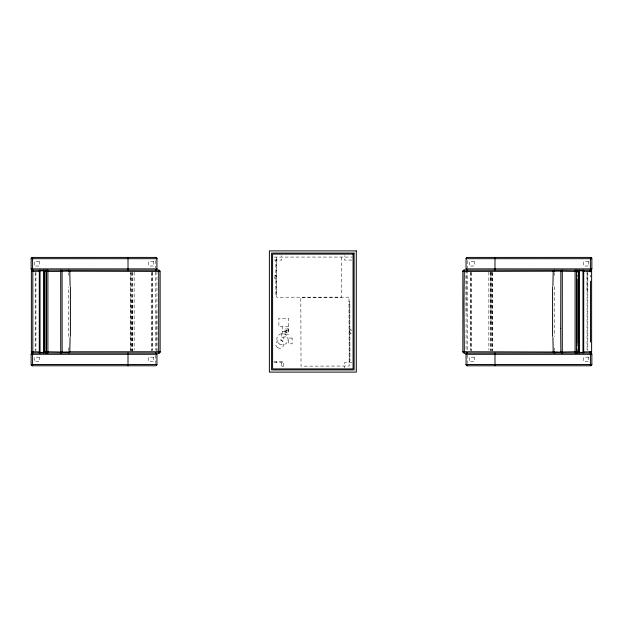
<?xml version="1.0" encoding="UTF-8"?>
<svg xmlns="http://www.w3.org/2000/svg" width="623" height="623" viewBox="0 0 623 623"><rect width="100%" height="100%" fill="white"/><g stroke="black" fill="none" stroke-linecap="round" stroke-linejoin="round"><path stroke-width="0.47" stroke-dasharray="3.12 2.34" d="M68.647 336.521L68.647 286.673M132.06 351.754L132.06 299.943M156.926 351.754L156.926 311.593M276.573 259.277L276.659 294.913M276.698 257.097L276.659 297.218L341.669 297.163L341.7 257.042M466.074 311.593L466.074 271.441L466.074 351.754M490.94 323.251L490.94 271.441M554.353 286.673L554.353 336.521M587.076 291.198L587.076 272.742M68.53 347.805L68.413 350.523M554.47 275.389L554.587 272.672M130.713 350.539L130.713 272.648M492.287 272.648L492.287 350.539M286.424 332.565L286.689 330.439L285.653 328.562L288.153 328.882L288.628 331.35L286.424 332.565L284.586 330.844L285.653 328.562M349.176 361.667L349.986 360.764L349.838 302.412L349.02 301.509M284.586 330.844L286.689 330.439L288.153 328.882M274.12 362.679L281.775 362.679L283.231 361.667L283.231 368.022M276.698 259.238L275.872 259.799L275.841 294.344L276.542 294.913M274.213 257.073L352.423 257.073M274.354 260.064L281.775 260.064L281.775 255.656M351.863 260.064L344.441 260.064L344.441 255.656M288.558 326.795L278.886 326.795L278.886 318.298L288.558 318.298L288.558 334.177L282.671 334.177L282.671 326.795M273.863 361.667L283.231 361.667M351.863 362.679L344.441 362.679L344.441 367.967M281.775 366.207L283.231 366.207M349.394 301.54L349.293 361.683M286.689 330.439L288.628 331.35M554.587 350.531L554.478 347.93M68.413 272.656L68.522 275.257M587.801 272.742L587.801 350.445M587.076 270.164L587.076 350.445M492.388 272.407L492.388 350.788M491.29 272.407L491.29 350.788M490.94 272.407L490.94 350.796M490.636 272.407L490.636 350.788M488.853 272.095L488.853 350.134M471.588 272.407L471.588 350.788M470.933 272.407L470.933 350.788M470.622 272.095L470.622 350.134M467.523 260.546L467.523 267.96M467.523 270.164L467.523 350.134M467.523 355.227L467.523 363.575M281.775 362.679L281.775 367.967M276.674 361.667L276.674 362.679M156.926 271.441L156.926 350.788M155.477 260.546L155.477 267.96M155.477 272.095L155.477 350.134M155.477 355.227L155.477 363.575M152.378 272.095L152.378 350.134M152.067 272.407L152.067 350.788M151.412 272.407L151.412 350.788M134.147 272.095L134.147 350.134M132.364 272.407L132.364 350.788M132.06 272.306L132.06 350.788M131.71 272.407L131.71 350.788M130.612 272.407L130.612 350.788M35.924 272.095L35.924 352.065M35.2 272.742L35.2 350.445M349.62 331.631C352.057 338.834 351.777 324.194 349.62 331.631M280.716 339.224C285.373 345.804 284.485 332.425 280.716 339.224M274.26 277.079C276.744 284.228 276.472 269.868 274.26 277.079M348.958 297.171L300.816 297.319L301.034 366.168L349.184 366.013L348.958 297.171M39.358 261.559L34.296 261.559L34.296 266.029L39.358 266.029L39.358 261.559M153.78 261.559L148.71 261.559L148.71 266.029L153.78 266.029L153.78 261.559M474.29 261.559L469.22 261.559L469.22 266.029L474.29 266.029L474.29 261.559M588.704 261.559L583.642 261.559L583.642 266.029L588.704 266.029L588.704 261.559M285.155 331.296L281.612 331.296L281.612 337.059L285.155 337.059L285.155 331.296M292.125 338.063L288.581 338.063L288.581 343.826L292.125 343.826L292.125 338.063M39.358 357.166L34.296 357.166L34.296 361.636L39.358 361.636L39.358 357.166M153.78 357.166L148.71 357.166L148.71 361.636L153.78 361.636L153.78 357.166M474.29 357.166L469.22 357.166L469.22 361.636L474.29 361.636L474.29 357.166M588.704 357.166L583.642 357.166L583.642 361.636L588.704 361.636L588.704 357.166M277.718 347.712A4.034 4.034 0 0 0 283.823 344.317A4.034 4.034 0 0 0 277.827 340.726A4.034 4.034 0 0 0 277.718 347.712M279.423 344.036A5.654 5.654 0 0 0 288.099 339.496A5.654 5.654 0 0 0 279.82 334.255A5.654 5.654 0 0 0 279.423 344.036"/><path stroke-width="0.93" d="M70.08 337.495L69.784 351.824A1.386 1.386 0 0 1 68.351 352.968L68.343 353.023M552.92 285.7L553.216 271.363A1.386 1.386 0 0 1 554.649 270.218L554.657 270.172M577.023 343.312L577.015 278.933M590.464 342.066L590.464 281.129M576.999 344.885L576.991 345.516M576.914 349.285L576.89 350.227M576.867 350.85L576.812 352.828M590.238 351.481L590.176 353.023A1.55 1.55 0 0 0 591.196 352.657L591.383 352.447A1.168 1.168 0 0 0 591.616 351.754L583.354 351.94M40.02 353.031L39.296 352.392L39.296 270.803L40.02 270.164M43.633 270.164L44.35 270.803L44.35 352.392L43.633 353.031M579.367 353.031L578.65 352.392L578.65 270.803L579.367 270.164M582.98 270.164L583.704 270.803L583.704 352.392L582.98 353.031L582.98 270.187M46.188 270.335L46.188 352.859M31.687 365.491L31.384 365.195A1.168 1.168 0 0 1 31.15 364.502L31.15 354.3A1.168 1.168 0 0 1 31.384 353.607L31.571 353.405A1.55 1.55 0 0 1 32.583 353.031L158.694 353.031L158.74 271.402L68.655 271.2M31.687 257.704L31.384 257.992A1.168 1.168 0 0 0 31.15 258.693L31.15 268.887A1.168 1.168 0 0 0 31.384 269.588L31.571 269.79A1.55 1.55 0 0 0 32.598 270.156L158.694 270.164A1.573 1.573 0 0 1 159.605 270.444L159.901 270.74A1.168 1.168 0 0 1 160.134 271.441L160.134 351.754A1.168 1.168 0 0 1 159.901 352.447L159.714 352.657A1.55 1.55 0 0 1 158.694 353.023L158.701 353.007M591.313 257.704L591.616 257.992A1.168 1.168 0 0 1 591.85 258.693L591.85 268.887A1.168 1.168 0 0 1 591.616 269.588L591.429 269.79A1.55 1.55 0 0 1 590.417 270.156L464.306 270.164L464.01 302.801L464.306 353.077L590.402 353.031A1.55 1.55 0 0 1 591.429 353.397L591.616 353.607A1.168 1.168 0 0 1 591.85 354.3L591.85 364.502A1.168 1.168 0 0 1 591.616 365.195L591.313 365.491M31.921 270.452L31.617 270.74A1.168 1.168 0 0 0 31.384 271.441L39.646 271.254M46.982 270.452L46.678 270.74A1.168 1.168 0 0 0 46.445 271.441L46.445 351.754A1.168 1.168 0 0 0 46.686 352.447L46.982 352.743M156.389 365.491L156.685 365.195A1.168 1.168 0 0 0 156.926 364.502L156.926 354.3A1.168 1.168 0 0 0 156.685 353.607L156.498 353.405A1.55 1.55 0 0 0 155.477 353.031M466.611 257.704L466.315 257.992A1.168 1.168 0 0 0 466.074 258.693L466.074 268.887A1.168 1.168 0 0 0 466.315 269.588L466.502 269.79A1.55 1.55 0 0 0 467.523 270.156L467.523 269.479M576.018 352.743L576.322 352.447A1.168 1.168 0 0 0 576.555 351.754L576.555 271.441A1.168 1.168 0 0 0 576.314 270.74L576.018 270.452M62.136 271.379A1.215 1.199 -89.9 0 0 61.786 270.616A1.534 1.511 -89.9 0 0 60.711 270.172L60.711 353.023A1.534 1.511 89.9 0 0 61.794 352.587A1.215 1.199 89.9 0 0 62.136 351.816L62.074 271.387L65.898 271.091M591.609 351.754L590.993 351.785M556.627 271.091L553.24 271.355L554.104 271.41M159.815 351.754L68.896 351.785M68.982 352.042L66.91 352.104M463.177 271.418L553.972 271.2M68.896 271.41L69.784 271.363L70.08 285.7M554.104 351.785L553.208 351.746L552.92 337.495M62.027 271.387L46.452 271.441M32.108 270.164L31.384 270.803L31.384 352.392L32.108 353.031M590.892 353.031L591.616 352.392L591.616 270.803L590.892 270.164M45.175 271.41L46.889 271.379M576.111 351.816L578.23 351.754L578.237 271.441A1.168 1.168 0 0 0 577.996 270.74L577.7 270.452A1.573 1.573 0 0 0 576.789 270.172M43.96 271.215L45.144 271.215M579.04 351.972L577.856 351.979M66.373 271.091L69.76 271.355A1.386 1.386 0 0 0 68.351 270.218L68.343 270.172M557.102 271.091L576.548 271.441M65.594 352.104L66.793 352.104M65.477 352.104L46.452 351.754M556.152 352.104L553.24 351.839A1.386 1.386 0 0 0 554.649 352.968L554.657 353.023M556.207 352.104L557.406 352.104M31.571 257.79A1.55 1.55 0 0 1 32.598 257.424L155.477 257.416A1.55 1.55 0 0 1 156.505 257.79L156.685 257.992A1.168 1.168 0 0 1 156.926 258.693L156.926 268.887A1.168 1.168 0 0 1 156.685 269.588L156.389 269.884A1.573 1.573 0 0 1 155.477 270.164L155.477 269.479M466.495 257.79A1.55 1.55 0 0 1 467.523 257.424L590.402 257.416A1.55 1.55 0 0 1 591.429 257.79M31.158 258.693L156.926 258.693M466.074 258.693L591.842 258.693M31.158 268.887L156.926 268.887M466.074 268.887L591.842 268.887M31.391 270.803L32.108 270.803M39.304 270.803L44.342 270.803M578.658 270.803L583.696 270.803M590.892 270.803L591.609 270.803M159.815 271.441L158.74 271.402M577.809 271.441L578.23 271.433L575.956 271.379M583.354 271.254L591.609 271.441A1.168 1.168 0 0 0 591.383 270.74L591.079 270.452M31.921 352.743L31.617 352.447A1.168 1.168 0 0 1 31.384 351.754L39.646 351.94M47.044 351.816L44.77 351.754L44.763 271.441A1.168 1.168 0 0 1 45.004 270.74L45.3 270.452A1.573 1.573 0 0 1 46.211 270.172M554.345 351.995L462.873 351.754L462.866 271.441A1.168 1.168 0 0 1 463.099 270.74L463.286 270.538A1.55 1.55 0 0 1 464.306 270.172L464.306 270.74M576.548 351.754L557.523 352.104M577.809 351.754L578.23 351.754A1.168 1.168 0 0 1 577.996 352.447L577.7 352.743A1.573 1.573 0 0 1 576.789 353.023M31.391 352.392L32.108 352.392L32.108 353M39.304 352.392L44.342 352.392M578.658 352.392L583.696 352.392M591.609 352.392L590.892 352.392L590.892 353M31.158 354.3L156.926 354.3M591.429 365.405A1.55 1.55 0 0 1 590.402 365.771L467.523 365.779A1.55 1.55 0 0 1 466.495 365.405L466.315 365.195A1.168 1.168 0 0 1 466.074 364.502L466.074 354.3L591.842 354.3M31.158 364.502L156.926 364.502M466.074 364.502L591.842 364.502M31.571 365.405A1.55 1.55 0 0 0 32.598 365.771L155.477 365.779A1.55 1.55 0 0 0 156.505 365.405M577.856 271.215L579.04 271.215M45.144 351.979L43.96 351.972M32.007 351.793L31.391 351.754M45.175 351.777L44.817 351.761A1.168 1.168 0 0 0 45.004 352.447L45.3 352.743M463.177 351.777L462.92 351.761A1.168 1.168 0 0 0 463.099 352.447L463.395 352.743A1.573 1.573 0 0 0 464.306 353.023M576.812 270.335L576.867 272.344M158.709 270.335L158.733 271.028M590.246 272.025L590.176 270.172A1.55 1.55 0 0 1 591.196 270.538M590.363 275.787L590.378 276.417M576.953 275.483L576.968 276.106M590.402 257.424L590.402 270.156M590.402 353.031L590.402 365.771M579.367 270.187L579.367 353M554.657 352.338L554.657 353.007M552.593 286.736L552.593 336.451M494.989 257.424L494.989 270.156M494.989 353.031L494.989 365.771M467.523 365.405L467.523 365.771A1.355 1.355 0 0 1 466.168 364.502M158.694 270.117L158.694 270.686M155.477 257.626L155.477 257.424A1.355 1.355 0 0 1 156.832 258.693M128.011 257.424L128.011 270.156M128.011 353.031L128.011 365.771M70.407 286.736L70.407 336.451M68.343 352.338L68.343 353.007M43.633 270.187L43.633 353M40.02 270.187L40.02 353M32.598 257.424L32.598 270.156M32.598 353.031L32.598 365.771M576.135 352.657A1.55 1.55 0 0 1 575.107 353.023L575.107 270.172A1.55 1.55 0 0 1 576.135 270.538M467.523 353.031A1.573 1.573 0 0 0 466.611 353.311L466.315 353.607A1.168 1.168 0 0 0 466.074 354.3M466.168 354.3A1.355 1.355 0 0 1 466.931 353.077M466.393 270.662A1.768 1.191 0 0 1 467.25 270.125M462.951 271.441A1.355 1.355 0 0 1 464.306 270.086M31.804 352.657A1.55 1.55 0 0 0 32.824 353.023L32.824 270.172A1.55 1.55 0 0 0 31.804 270.538M46.865 270.538A1.55 1.55 0 0 1 47.893 270.172L47.893 353.023A1.55 1.55 0 0 1 46.865 352.657M156.832 268.887A1.355 1.355 0 0 1 155.477 270.25M155.75 270.125A1.768 1.191 0 0 1 156.607 270.662M46.211 353.023A1.573 1.573 0 0 1 45.183 352.657M160.049 351.754A1.355 1.355 0 0 1 158.694 353.109M560.7 328.305L560.864 351.816A1.215 1.199 -89.9 0 0 561.214 352.579A1.534 1.511 -89.9 0 0 562.289 353.023L562.289 270.172A1.534 1.511 89.9 0 0 561.206 270.608A1.215 1.199 89.9 0 0 560.864 271.379L560.7 328.305M356.286 250.89L269.385 250.89L269.385 372.11L356.286 372.11L356.286 250.89M354.098 253.078L271.573 253.078L271.573 369.922L354.098 369.922L354.098 253.078M353.077 254.098L272.594 254.098L272.594 368.902L353.077 368.902L353.077 254.098"/></g></svg>
